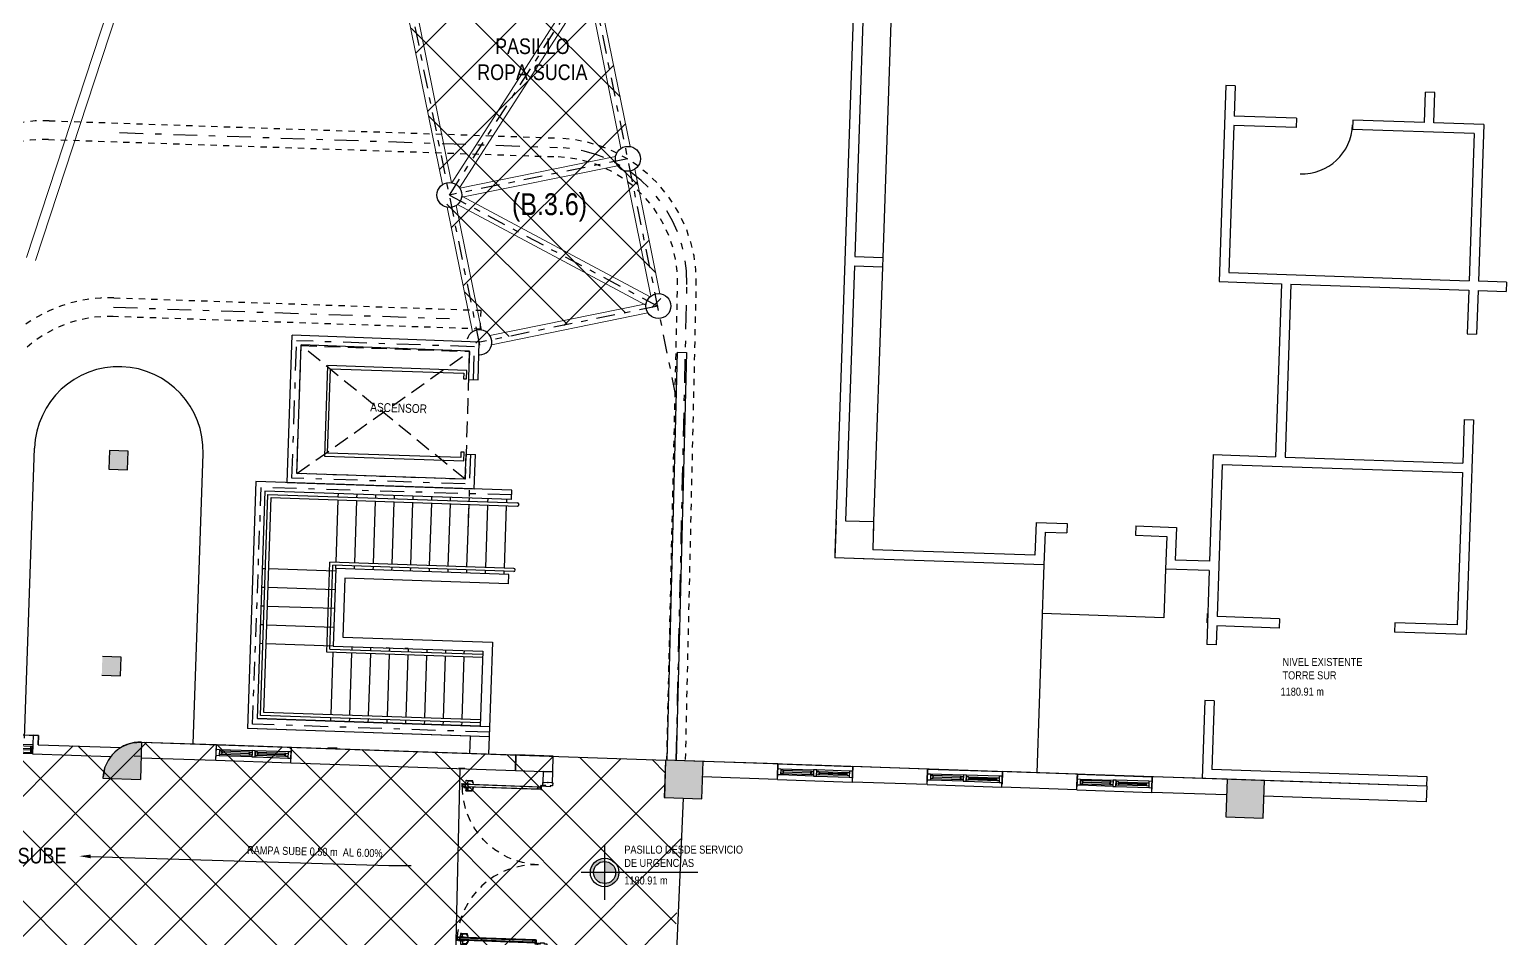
# Model space of a CAD drawing. Extents: x -28 to 149, y -33 to 76.
# Drawn here: x 68.86 to 92.52, y 32.8 to 47.36 of the extents above; entities that cross this region are included whole.
import ezdxf
from ezdxf import colors
from ezdxf.entities.mleader import LeaderData, LeaderLine
from ezdxf.math import Vec2, Vec3

# ---------------------------------------------------------------- set-up
doc = ezdxf.new("R2010")
doc.units = 0
for name, pattern in [('DASHDOT', [1, 0.5, -0.25, 0, -0.25]), ('DASHDOT2', [12.7, 6.35, -3.175, 0, -3.175]), ('HIDDEN', [0.375, 0.25, -0.125]), ('HIDDEN2', [0.1875, 0.125, -0.0625]), ('STYLE_01', [0.15, 0.1, -0.05])]:
    doc.linetypes.add(name, pattern=pattern)
for name, color, linetype in [('arq-ejes', 1, 'DASHDOT2'), ('arq-escaleras', 1, 'Continuous'), ('arq-escaleras-tex', 3, 'Continuous'), ('arq-existente', 3, 'DASHDOT2'), ('arq-hatch', 252, 'Continuous'), ('arq-montacargas', 2, 'Continuous'), ('arq-muro', 5, 'Continuous'), ('arq-niveles', 1, 'Continuous'), ('arq-pared mamposteria', 4, 'Continuous'), ('arq-paredes-liv', 3, 'Continuous'), ('arq-pasillo', 2, 'Continuous'), ('arq-proyeccion', 251, 'STYLE_01'), ('arq-proyección edificios anexos', 250, 'Continuous'), ('arq-puertas', 2, 'Continuous'), ('arq-text-area', 3, 'Continuous'), ('arq-text-escaleras', 3, 'Continuous'), ('arq-ventanas', 2, 'Continuous'), ('modificaciones 06-07-10', 200, 'Continuous')]:
    doc.layers.add(name, color=color, linetype=linetype)
doc.layers.add('mv', color=191, linetype='Continuous', plot=False)
doc.styles.add('dape 1', font='swissck.ttf', dxfattribs={"height": 4})
doc.styles.add('dape 2', font='ARIALN.TTF', dxfattribs={"height": 2.5})

# ---------------------------------------------------------------- blocks, each defined once
blk = doc.blocks.new('DIV-V')
for p, q in [((0.03, 0.04), (0, -0.06)), ((0.03, -0.06), (0, 0.04))]:
    blk.add_line(p, q)
blk.add_lwpolyline([(0.03, 0.04), (0.03, -0.06), (0, -0.06), (0, 0.04)], close=True)
blk = doc.blocks.new('ventana 1')
for p, q in [((0.175, 1.029), (0.175, 0)), ((0.215, 0.999), (0.215, 0.529)), ((0.235, 0.999), (0.235, 0.529)), ((0.275, 1.029), (0.275, 0)), ((0.215, 0.499), (0.215, 0.03)), ((0.235, 0.499), (0.235, 0.03))]:
    blk.add_line(p, q)
blk.add_lwpolyline([(0.15, 1.029), (0.3, 1.029), (0.3, 0), (0.15, 0)], close=True)
at = {"rotation": 269.9993686240272}
for p in [(0.235, 1.029), (0.235, 0.529), (0.235, 0.03)]:
    blk.add_blockref('DIV-V', p, dxfattribs=at)
blk = doc.blocks.new('Torre Sur')
h = blk.add_hatch(color=256)
h.paths.add_polyline_path([(-4.802, 41.539), (-4.652, 41.534), (-4.642, 41.834), (-4.792, 41.839)])
h.paths.add_polyline_path([(-4.952, 41.544), (-4.802, 41.539), (-4.792, 41.839), (-4.942, 41.844)])
h.paths.add_polyline_path([(-5.055, 38.546), (-5.06, 38.406), (-4.91, 38.401), (-4.905, 38.541)])
h.paths.add_polyline_path([(-4.905, 38.541), (-4.91, 38.401), (-4.76, 38.396), (-4.755, 38.536)])
h.paths.add_polyline_path([(-4.915, 38.241), (-4.765, 38.236), (-4.76, 38.396), (-4.91, 38.401)])
h.paths.add_polyline_path([(-5.065, 38.246), (-4.915, 38.241), (-4.91, 38.401), (-5.06, 38.406)])
h = blk.add_hatch(color=256)
edge = h.paths.add_edge_path()
edge.add_arc((-4.447, 36.574), 0.6, 88.033, 178.033)
edge.add_line((-5.047, 36.595), (-4.447, 36.574))
edge.add_line((-4.447, 36.574), (-4.427, 37.174))
for points in [[(4.568, 36.865), (3.968, 36.886), (3.948, 36.286), (4.547, 36.265)], [(13.563, 36.556), (12.963, 36.577), (12.942, 35.977), (13.542, 35.956)]]:
    blk.add_hatch(color=256).paths.add_polyline_path(points)
for p, q in [((6.684, 40.202), (6.992, 49.189)), ((7.137, 49.034), (6.997, 44.953)), ((7.587, 49.018), (7.447, 44.937)), ((12.945, 47.696), (12.837, 44.552)), ((13.095, 47.691), (12.945, 47.696)), ((13.095, 47.691), (13.078, 47.204)), ((16.126, 47.099), (16.143, 47.586)), ((16.293, 47.581), (16.143, 47.586)), ((16.276, 47.094), (16.293, 47.581)), ((14.077, 47.17), (13.078, 47.204)), ((14.077, 47.17), (14.072, 47.02)), ((14.977, 47.139), (14.972, 46.989)), ((16.126, 47.099), (14.977, 47.139)), ((17.076, 47.067), (16.276, 47.094)), ((13.073, 47.054), (12.992, 44.697)), ((14.072, 47.02), (13.073, 47.054)), ((16.92, 46.922), (14.972, 46.989)), ((16.92, 46.922), (16.84, 44.565)), ((17.076, 47.067), (16.989, 44.559)), ((6.992, 44.803), (6.852, 40.721)), ((6.992, 44.803), (7.442, 44.787)), ((6.997, 44.953), (7.447, 44.937)), ((7.442, 44.787), (7.301, 40.706)), ((7.447, 44.937), (7.442, 44.787)), ((12.837, 44.552), (13.836, 44.518)), ((12.992, 44.697), (16.84, 44.565)), ((13.836, 44.518), (13.741, 41.744)), ((13.986, 44.512), (13.891, 41.739)), ((13.986, 44.512), (16.834, 44.415)), ((17.439, 44.544), (16.989, 44.559)), ((17.439, 44.544), (17.434, 44.394)), ((16.834, 44.415), (16.81, 43.715)), ((16.984, 44.409), (16.96, 43.71)), ((16.984, 44.409), (17.434, 44.394)), ((16.81, 43.715), (16.96, 43.71)), ((16.763, 42.341), (16.739, 41.641)), ((16.763, 42.341), (16.913, 42.336)), ((16.913, 42.336), (16.795, 38.896)), ((-6.301, 37.238), (-6.141, 41.885)), ((-4.942, 41.844), (-4.952, 41.544)), ((-4.642, 41.834), (-4.942, 41.844)), ((-4.652, 41.534), (-4.642, 41.834)), ((-3.602, 37.146), (-3.443, 41.793)), ((12.741, 41.779), (12.683, 40.071)), ((12.741, 41.779), (13.741, 41.744)), ((13.891, 41.739), (16.739, 41.641)), ((-4.952, 41.544), (-4.652, 41.534)), ((12.886, 41.623), (12.802, 39.184)), ((12.886, 41.623), (16.734, 41.491)), ((16.734, 41.491), (16.65, 39.052)), ((6.702, 40.726), (6.681, 40.127)), ((6.852, 40.721), (7.301, 40.706)), ((7.301, 40.706), (7.286, 40.256)), ((7.301, 40.706), (7.296, 40.556)), ((9.903, 40.692), (9.884, 40.167)), ((9.903, 40.692), (10.402, 40.674)), ((10.047, 40.537), (10.029, 40.012)), ((10.047, 40.537), (10.397, 40.524)), ((10.402, 40.674), (10.397, 40.524)), ((11.502, 40.637), (11.496, 40.487)), ((11.496, 40.487), (11.996, 40.47)), ((11.502, 40.637), (12.151, 40.614)), ((11.996, 40.47), (11.978, 39.945)), ((12.151, 40.614), (12.133, 40.09)), ((9.884, 40.167), (7.286, 40.256)), ((7.281, 40.106), (6.681, 40.127)), ((10.029, 40.012), (6.831, 40.122)), ((10.029, 40.012), (9.915, 36.681)), ((12.683, 40.071), (12.133, 40.09)), ((11.978, 39.945), (11.951, 39.167)), ((12.678, 39.921), (11.978, 39.945)), ((12.678, 39.921), (12.637, 38.739)), ((11.951, 39.167), (10.003, 39.234)), ((12.644, 39.083), (12.649, 39.233)), ((13.802, 39.149), (12.802, 39.184)), ((13.802, 39.149), (13.797, 38.999)), ((15.651, 39.086), (15.646, 38.936)), ((16.65, 39.052), (15.651, 39.086)), ((12.797, 39.034), (12.787, 38.734)), ((13.797, 38.999), (12.797, 39.034)), ((16.795, 38.896), (15.646, 38.936)), ((12.787, 38.734), (12.637, 38.739)), ((-4.755, 38.536), (-5.055, 38.546)), ((-4.765, 38.236), (-4.755, 38.536)), ((-5.065, 38.246), (-4.765, 38.236)), ((12.606, 37.84), (12.563, 36.59)), ((12.756, 37.834), (12.606, 37.84)), ((12.756, 37.834), (12.718, 36.735)), ((-4.427, 37.174), (-4.447, 36.574)), ((-4.427, 37.174), (-3.227, 37.133)), ((-4.448, 36.945), (-4.548, 36.948)), ((-4.435, 36.924), (-3.236, 36.883)), ((-3.236, 36.883), (-3.227, 37.133)), ((-3.234, 36.933), (-3.227, 37.133)), ((-3.233, 36.969), (-3.229, 37.096)), ((-3.233, 36.969), (-3.229, 37.096)), ((-3.233, 36.958), (-3.23, 37.058)), ((-3.183, 36.956), (-3.233, 36.958)), ((-3.232, 36.996), (-3.229, 37.071)), ((-3.232, 36.996), (-3.229, 37.071)), ((-3.23, 37.058), (-3.18, 37.056)), ((-3.227, 37.133), (-2.028, 37.091)), ((-3.227, 37.133), (-2.028, 37.091)), ((-3.18, 37.056), (-3.183, 36.956)), ((-3.181, 37.031), (-3.183, 36.981)), ((-3.183, 36.981), (-3.148, 36.98)), ((-2.659, 36.938), (-3.183, 36.956)), ((-3.146, 37.03), (-3.181, 37.031)), ((-3.18, 37.056), (-2.655, 37.038)), ((-3.149, 37.001), (-3.149, 37.009)), ((-3.149, 37.009), (-3.133, 37.008)), ((-3.133, 37), (-3.149, 37.001)), ((-3.148, 36.98), (-3.133, 37)), ((-3.148, 36.98), (-2.693, 36.964)), ((-3.147, 37.003), (-3.147, 37.007)), ((-3.147, 37.007), (-2.692, 36.991)), ((-2.692, 36.987), (-3.147, 37.003)), ((-2.691, 37.014), (-3.146, 37.03)), ((-3.133, 37.008), (-3.146, 37.03)), ((-2.706, 36.994), (-2.691, 37.014)), ((-2.69, 36.993), (-2.706, 36.994)), ((-2.693, 36.964), (-2.706, 36.986)), ((-2.706, 36.986), (-2.69, 36.985)), ((-2.658, 36.963), (-2.693, 36.964)), ((-2.692, 36.991), (-2.692, 36.987)), ((-2.691, 37.014), (-2.656, 37.013)), ((-2.69, 36.985), (-2.69, 36.993)), ((-2.655, 37.038), (-2.659, 36.938)), ((-2.659, 36.938), (-2.609, 36.936)), ((-2.656, 37.013), (-2.658, 36.963)), ((-2.605, 37.036), (-2.655, 37.038)), ((-2.609, 36.936), (-2.605, 37.036)), ((-2.609, 36.936), (-2.084, 36.918)), ((-2.606, 37.011), (-2.608, 36.961)), ((-2.608, 36.961), (-2.573, 36.96)), ((-2.571, 37.01), (-2.606, 37.011)), ((-2.081, 37.018), (-2.605, 37.036)), ((-2.574, 36.981), (-2.574, 36.989)), ((-2.574, 36.989), (-2.558, 36.989)), ((-2.559, 36.981), (-2.574, 36.981)), ((-2.573, 36.96), (-2.559, 36.981)), ((-2.118, 36.944), (-2.573, 36.96)), ((-2.117, 36.971), (-2.572, 36.987)), ((-2.572, 36.987), (-2.572, 36.983)), ((-2.572, 36.983), (-2.117, 36.967)), ((-2.571, 37.01), (-2.116, 36.994)), ((-2.558, 36.989), (-2.571, 37.01)), ((-2.131, 36.974), (-2.116, 36.994)), ((-2.115, 36.973), (-2.131, 36.974)), ((-2.118, 36.944), (-2.131, 36.966)), ((-2.131, 36.966), (-2.115, 36.965)), ((-2.083, 36.943), (-2.118, 36.944)), ((-2.117, 36.967), (-2.117, 36.971)), ((-2.116, 36.994), (-2.081, 36.993)), ((-2.115, 36.965), (-2.115, 36.973)), ((-2.081, 37.018), (-2.084, 36.918)), ((-2.084, 36.918), (-2.034, 36.917)), ((-2.081, 36.993), (-2.083, 36.943)), ((-2.031, 37.017), (-2.081, 37.018)), ((-2.037, 36.842), (-2.028, 37.091)), ((-2.035, 36.892), (-2.028, 37.091)), ((-2.029, 37.055), (-2.034, 36.928)), ((-2.029, 37.055), (-2.034, 36.928)), ((-2.034, 36.917), (-2.031, 37.017)), ((-2.033, 36.955), (-2.03, 37.03)), ((-2.033, 36.955), (-2.03, 37.03)), ((-2.028, 37.091), (1.57, 36.968)), ((-1.295, 37.076), (-1.444, 37.081)), ((-1.295, 37.076), (-1.295, 37.076)), ((1.561, 36.718), (1.57, 36.968)), ((1.57, 36.968), (1.561, 36.718)), ((1.563, 36.768), (1.57, 36.968)), ((1.563, 36.768), (1.57, 36.968)), ((1.563, 36.768), (1.57, 36.968)), ((1.563, 36.768), (1.57, 36.968)), ((1.563, 36.768), (1.57, 36.968)), ((1.564, 36.805), (1.569, 36.931)), ((1.564, 36.805), (1.569, 36.931)), ((2.169, 36.947), (1.57, 36.968)), ((2.16, 36.697), (2.169, 36.947)), ((-3.236, 36.883), (-2.037, 36.842)), ((-3.236, 36.883), (-2.037, 36.842)), ((-2.037, 36.842), (1.561, 36.718)), ((0.753, 36.751), (0.653, 36.755)), ((1.561, 36.718), (2.16, 36.697)), ((3.968, 36.886), (3.948, 36.286)), ((16.161, 36.467), (3.968, 36.886)), ((4.568, 36.865), (3.968, 36.886)), ((4.547, 36.265), (4.568, 36.865)), ((5.767, 36.824), (4.568, 36.865)), ((5.759, 36.574), (5.767, 36.824)), ((5.767, 36.824), (5.76, 36.624)), ((5.76, 36.624), (5.767, 36.824)), ((5.76, 36.624), (5.767, 36.824)), ((5.76, 36.624), (5.767, 36.824)), ((5.76, 36.624), (5.767, 36.824)), ((5.76, 36.624), (5.767, 36.824)), ((5.761, 36.649), (5.765, 36.749)), ((5.762, 36.66), (5.766, 36.787)), ((5.762, 36.66), (5.766, 36.787)), ((5.763, 36.687), (5.765, 36.762)), ((5.763, 36.687), (5.765, 36.762)), ((5.765, 36.749), (5.815, 36.747)), ((5.767, 36.824), (6.967, 36.783)), ((5.767, 36.824), (6.967, 36.783)), ((5.767, 36.824), (6.967, 36.783)), ((5.815, 36.747), (5.811, 36.647)), ((5.814, 36.722), (5.812, 36.672)), ((5.849, 36.721), (5.814, 36.722)), ((5.815, 36.747), (6.339, 36.729)), ((5.846, 36.692), (5.846, 36.7)), ((5.846, 36.7), (5.862, 36.699)), ((5.862, 36.691), (5.846, 36.692)), ((5.847, 36.671), (5.862, 36.691)), ((5.848, 36.694), (5.848, 36.698)), ((5.848, 36.698), (6.303, 36.682)), ((6.303, 36.678), (5.848, 36.694)), ((6.304, 36.705), (5.849, 36.721)), ((5.862, 36.699), (5.849, 36.721)), ((6.289, 36.685), (6.304, 36.705)), ((6.305, 36.684), (6.289, 36.685)), ((6.302, 36.655), (6.289, 36.677)), ((6.289, 36.677), (6.305, 36.676)), ((6.303, 36.682), (6.303, 36.678)), ((6.304, 36.705), (6.339, 36.704)), ((6.305, 36.676), (6.305, 36.684)), ((6.339, 36.729), (6.336, 36.629)), ((6.339, 36.704), (6.337, 36.654)), ((6.389, 36.727), (6.339, 36.729)), ((6.386, 36.627), (6.389, 36.727)), ((6.389, 36.702), (6.387, 36.652)), ((6.914, 36.709), (6.389, 36.727)), ((6.423, 36.701), (6.389, 36.702)), ((6.421, 36.672), (6.421, 36.68)), ((6.421, 36.68), (6.436, 36.68)), ((6.423, 36.701), (6.878, 36.686)), ((6.436, 36.68), (6.423, 36.701)), ((6.877, 36.663), (6.423, 36.678)), ((6.423, 36.678), (6.423, 36.674)), ((6.864, 36.665), (6.878, 36.686)), ((6.878, 36.686), (6.913, 36.684)), ((6.914, 36.709), (6.911, 36.609)), ((6.913, 36.684), (6.911, 36.634)), ((6.964, 36.708), (6.914, 36.709)), ((6.967, 36.783), (6.958, 36.533)), ((6.96, 36.583), (6.967, 36.783)), ((6.96, 36.583), (6.967, 36.783)), ((6.96, 36.583), (6.967, 36.783)), ((6.96, 36.583), (6.967, 36.783)), ((6.96, 36.583), (6.967, 36.783)), ((6.96, 36.583), (6.967, 36.783)), ((6.961, 36.619), (6.965, 36.746)), ((6.961, 36.619), (6.965, 36.746)), ((6.961, 36.608), (6.964, 36.708)), ((6.962, 36.646), (6.964, 36.721)), ((6.962, 36.646), (6.964, 36.721)), ((8.166, 36.741), (6.967, 36.783)), ((8.157, 36.492), (8.166, 36.741)), ((8.166, 36.741), (8.159, 36.541)), ((8.159, 36.541), (8.166, 36.741)), ((8.159, 36.541), (8.166, 36.741)), ((8.159, 36.541), (8.166, 36.741)), ((8.159, 36.541), (8.166, 36.741)), ((8.159, 36.541), (8.166, 36.741)), ((8.16, 36.578), (8.165, 36.705)), ((8.16, 36.578), (8.165, 36.705)), ((8.161, 36.605), (8.164, 36.68)), ((8.161, 36.605), (8.164, 36.68)), ((8.166, 36.741), (9.365, 36.7)), ((8.166, 36.741), (9.365, 36.7)), ((9.357, 36.45), (9.365, 36.7)), ((9.358, 36.5), (9.365, 36.7)), ((9.358, 36.5), (9.365, 36.7)), ((9.358, 36.5), (9.365, 36.7)), ((9.358, 36.5), (9.365, 36.7)), ((9.358, 36.5), (9.365, 36.7)), ((9.365, 36.7), (9.358, 36.5)), ((10.564, 36.659), (9.365, 36.7)), ((16.166, 36.617), (12.718, 36.735)), ((-5.047, 36.595), (-4.447, 36.574)), ((-5.047, 36.595), (-4.447, 36.574)), ((5.759, 36.574), (4.559, 36.615)), ((5.759, 36.574), (6.958, 36.533)), ((5.759, 36.574), (6.958, 36.533)), ((5.811, 36.647), (5.761, 36.649)), ((6.336, 36.629), (5.811, 36.647)), ((5.812, 36.672), (5.847, 36.671)), ((5.847, 36.671), (6.302, 36.655)), ((6.337, 36.654), (6.302, 36.655)), ((6.336, 36.629), (6.386, 36.627)), ((6.386, 36.627), (6.911, 36.609)), ((6.387, 36.652), (6.422, 36.651)), ((6.436, 36.672), (6.421, 36.672)), ((6.422, 36.651), (6.436, 36.672)), ((6.877, 36.636), (6.422, 36.651)), ((6.423, 36.674), (6.877, 36.659)), ((6.88, 36.664), (6.864, 36.665)), ((6.877, 36.636), (6.864, 36.657)), ((6.864, 36.657), (6.879, 36.656)), ((6.877, 36.659), (6.877, 36.663)), ((6.911, 36.634), (6.877, 36.636)), ((6.879, 36.656), (6.88, 36.664)), ((6.911, 36.609), (6.961, 36.608)), ((8.157, 36.492), (6.958, 36.533)), ((8.157, 36.492), (9.357, 36.45)), ((8.157, 36.492), (9.357, 36.45)), ((8.16, 36.566), (8.163, 36.666)), ((8.21, 36.565), (8.16, 36.566)), ((8.163, 36.666), (8.213, 36.665)), ((8.213, 36.665), (8.21, 36.565)), ((8.735, 36.547), (8.21, 36.565)), ((8.212, 36.64), (8.211, 36.59)), ((8.211, 36.59), (8.246, 36.589)), ((8.247, 36.639), (8.212, 36.64)), ((8.213, 36.665), (8.738, 36.647)), ((8.244, 36.61), (8.245, 36.618)), ((8.26, 36.609), (8.244, 36.61)), ((8.245, 36.618), (8.26, 36.617)), ((8.246, 36.612), (8.247, 36.616)), ((8.701, 36.596), (8.246, 36.612)), ((8.246, 36.589), (8.26, 36.609)), ((8.246, 36.589), (8.7, 36.573)), ((8.702, 36.623), (8.247, 36.639)), ((8.26, 36.617), (8.247, 36.639)), ((8.247, 36.616), (8.701, 36.6)), ((8.7, 36.573), (8.687, 36.594)), ((8.687, 36.594), (8.703, 36.594)), ((8.688, 36.602), (8.702, 36.623)), ((8.703, 36.602), (8.688, 36.602)), ((8.735, 36.572), (8.7, 36.573)), ((8.701, 36.6), (8.701, 36.596)), ((8.702, 36.623), (8.737, 36.622)), ((8.703, 36.594), (8.703, 36.602)), ((8.738, 36.647), (8.735, 36.547)), ((8.737, 36.622), (8.735, 36.572)), ((8.735, 36.547), (8.785, 36.545)), ((8.788, 36.645), (8.738, 36.647)), ((8.785, 36.545), (8.788, 36.645)), ((8.787, 36.62), (8.785, 36.57)), ((8.785, 36.57), (8.82, 36.569)), ((8.785, 36.545), (9.309, 36.527)), ((8.822, 36.619), (8.787, 36.62)), ((9.313, 36.627), (8.788, 36.645)), ((8.819, 36.59), (8.819, 36.598)), ((8.819, 36.598), (8.835, 36.597)), ((8.835, 36.589), (8.819, 36.59)), ((8.82, 36.569), (8.835, 36.589)), ((9.275, 36.553), (8.82, 36.569)), ((9.276, 36.58), (8.821, 36.596)), ((8.821, 36.596), (8.821, 36.592)), ((8.821, 36.592), (9.276, 36.576)), ((8.822, 36.619), (9.277, 36.603)), ((8.835, 36.597), (8.822, 36.619)), ((9.262, 36.583), (9.277, 36.603)), ((9.278, 36.582), (9.262, 36.583)), ((9.275, 36.553), (9.262, 36.575)), ((9.262, 36.575), (9.278, 36.574)), ((9.31, 36.552), (9.275, 36.553)), ((9.276, 36.576), (9.276, 36.58)), ((9.277, 36.603), (9.312, 36.602)), ((9.278, 36.574), (9.278, 36.582)), ((9.313, 36.627), (9.309, 36.527)), ((9.309, 36.527), (9.359, 36.525)), ((9.312, 36.602), (9.31, 36.552)), ((9.363, 36.625), (9.313, 36.627)), ((10.556, 36.409), (9.357, 36.45)), ((9.359, 36.525), (9.363, 36.625)), ((9.36, 36.537), (9.364, 36.664)), ((9.36, 36.537), (9.364, 36.664)), ((9.361, 36.564), (9.363, 36.639)), ((9.361, 36.564), (9.363, 36.639)), ((10.556, 36.409), (10.564, 36.659)), ((10.564, 36.659), (10.558, 36.459)), ((10.558, 36.459), (10.564, 36.659)), ((10.558, 36.459), (10.564, 36.659)), ((10.558, 36.459), (10.564, 36.659)), ((10.558, 36.459), (10.564, 36.659)), ((10.558, 36.459), (10.564, 36.659)), ((10.558, 36.484), (10.562, 36.584)), ((10.608, 36.482), (10.558, 36.484)), ((10.559, 36.496), (10.563, 36.622)), ((10.559, 36.496), (10.563, 36.622)), ((10.56, 36.522), (10.562, 36.597)), ((10.56, 36.522), (10.562, 36.597)), ((10.562, 36.584), (10.612, 36.582)), ((10.564, 36.659), (11.764, 36.618)), ((10.564, 36.659), (11.764, 36.618)), ((10.612, 36.582), (10.608, 36.482)), ((11.133, 36.464), (10.608, 36.482)), ((10.611, 36.557), (10.609, 36.507)), ((10.609, 36.507), (10.644, 36.506)), ((10.646, 36.556), (10.611, 36.557)), ((10.612, 36.582), (11.137, 36.564)), ((10.643, 36.527), (10.643, 36.535)), ((10.643, 36.535), (10.659, 36.535)), ((10.659, 36.527), (10.643, 36.527)), ((10.644, 36.506), (10.659, 36.527)), ((10.644, 36.506), (11.099, 36.491)), ((10.645, 36.529), (10.645, 36.533)), ((10.645, 36.533), (11.1, 36.518)), ((11.1, 36.514), (10.645, 36.529)), ((11.101, 36.541), (10.646, 36.556)), ((10.659, 36.535), (10.646, 36.556)), ((11.086, 36.52), (11.101, 36.541)), ((11.102, 36.519), (11.086, 36.52)), ((11.099, 36.491), (11.086, 36.512)), ((11.086, 36.512), (11.102, 36.511)), ((11.134, 36.489), (11.099, 36.491)), ((11.1, 36.518), (11.1, 36.514)), ((11.101, 36.541), (11.136, 36.539)), ((11.102, 36.511), (11.102, 36.519)), ((11.137, 36.564), (11.133, 36.464)), ((11.133, 36.464), (11.183, 36.463)), ((11.136, 36.539), (11.134, 36.489)), ((11.187, 36.563), (11.137, 36.564)), ((11.183, 36.463), (11.187, 36.563)), ((11.183, 36.463), (11.708, 36.445)), ((11.186, 36.538), (11.184, 36.488)), ((11.184, 36.488), (11.219, 36.486)), ((11.221, 36.536), (11.186, 36.538)), ((11.711, 36.545), (11.187, 36.563)), ((11.218, 36.507), (11.218, 36.515)), ((11.218, 36.515), (11.234, 36.515)), ((11.233, 36.507), (11.218, 36.507)), ((11.219, 36.486), (11.233, 36.507)), ((11.674, 36.471), (11.219, 36.486)), ((11.675, 36.498), (11.22, 36.513)), ((11.22, 36.513), (11.22, 36.509)), ((11.22, 36.509), (11.674, 36.494)), ((11.221, 36.536), (11.675, 36.521)), ((11.234, 36.515), (11.221, 36.536)), ((11.661, 36.5), (11.675, 36.521)), ((11.677, 36.5), (11.661, 36.5)), ((11.674, 36.471), (11.661, 36.492)), ((11.661, 36.492), (11.676, 36.492)), ((11.674, 36.494), (11.675, 36.498)), ((11.709, 36.47), (11.674, 36.471)), ((11.675, 36.521), (11.71, 36.52)), ((11.676, 36.492), (11.677, 36.5)), ((11.711, 36.545), (11.708, 36.445)), ((11.708, 36.445), (11.758, 36.443)), ((11.71, 36.52), (11.709, 36.47)), ((11.761, 36.543), (11.711, 36.545)), ((11.755, 36.368), (11.764, 36.618)), ((11.764, 36.618), (11.757, 36.418)), ((11.757, 36.418), (11.764, 36.618)), ((11.757, 36.418), (11.764, 36.618)), ((11.757, 36.418), (11.764, 36.618)), ((11.757, 36.418), (11.764, 36.618)), ((11.757, 36.418), (11.764, 36.618)), ((11.763, 36.581), (11.758, 36.454)), ((11.763, 36.581), (11.758, 36.454)), ((11.758, 36.443), (11.761, 36.543)), ((11.759, 36.481), (11.762, 36.556)), ((11.759, 36.481), (11.762, 36.556)), ((12.963, 36.577), (11.764, 36.618)), ((12.963, 36.577), (12.942, 35.977)), ((13.563, 36.556), (12.963, 36.577)), ((13.542, 35.956), (13.563, 36.556)), ((16.161, 36.467), (13.563, 36.556)), ((16.161, 36.467), (16.153, 36.217)), ((16.161, 36.467), (16.166, 36.617)), ((3.948, 36.286), (4.547, 36.265)), ((10.556, 36.409), (11.755, 36.368)), ((10.556, 36.409), (11.755, 36.368)), ((12.954, 36.327), (11.755, 36.368)), ((16.153, 36.217), (13.554, 36.306)), ((12.942, 35.977), (13.542, 35.956))]:
    blk.add_line(p, q)
for centre, radius, start, end in [((14.16, 47.092), 0.815, 268.033, 358.033), ((-4.792, 41.839), 1.35, 358.033, 178.033), ((-4.447, 36.574), 0.6, 88.033, 178.033), ((-6.352, 36.881), 1.34, 347.753, 354.3237)]:
    blk.add_arc(centre, radius, start, end)
blk = doc.blocks.new('*U152')
for p, q in [((0.006, 1.305), (0.006, 1.208)), ((0.055, 1.189), (0.006, 1.208)), ((0.057, 1.31), (0.011, 1.31)), ((0.016, 1.283), (0.016, 1.217)), ((0.051, 1.278), (0.016, 1.278)), ((0.057, 1.192), (0.016, 1.217)), ((0.051, 1.278), (0.057, 1.285)), ((0.057, 1.192), (0.055, 1.189)), ((0.057, 1.315), (0.057, 1.28)), ((0.062, 1.315), (0.057, 1.315)), ((0.062, 1.28), (0.057, 1.28)), ((0.062, 1.343), (0.062, 1.253)), ((0.07, 1.343), (0.062, 1.343)), ((0.07, 1.253), (0.062, 1.253)), ((0.115, 1.343), (0.123, 1.343)), ((0.115, 1.253), (0.123, 1.253)), ((0.123, 1.343), (0.123, 1.253)), ((0.123, 1.315), (0.128, 1.315)), ((0.123, 1.28), (0.128, 1.28)), ((0.128, 1.315), (0.128, 1.28)), ((0.128, 1.31), (0.174, 1.31)), ((0.128, 1.285), (0.167, 1.285)), ((0.134, 1.278), (0.128, 1.285)), ((0.128, 1.192), (0.169, 1.217)), ((0.128, 1.192), (0.13, 1.189)), ((0.13, 1.189), (0.179, 1.208)), ((0.134, 1.278), (0.169, 1.278)), ((0.169, 1.283), (0.169, 1.217)), ((0.179, 1.305), (0.179, 1.208))]:
    blk.add_line(p, q)
for points in [[(0.115, 1.368), (0.07, 1.368), (0.07, 0.109), (0.115, 0.109)], [(0.107, 0.159), (0.077, 0.159), (0.077, 1.318), (0.107, 1.318)], [(0.077, 1.323), (0.107, 1.323), (0.107, 1.363), (0.077, 1.363)], [(0.077, 0.154), (0.107, 0.154), (0.107, 0.114), (0.077, 0.114)]]:
    blk.add_lwpolyline(points, close=True)
for points in [[(0.007, -0.069), (0, -0.069), (0, -0.079), (0.05, -0.079), (0.05, -0.039), (0.065, -0.039), (0.065, 0.031), (0.05, 0.031), (0.05, 0.079), (0, 0.079), (0, 0.069), (0.01, 0.069)], [(0.051, 0.095), (0.051, 0.045), (0.061, 0.045), (0.061, 0.095)], [(0.065, 0.109), (0.115, 0.109), (0.115, 0.099), (0.065, 0.099)]]:
    blk.add_lwpolyline(points)
blk.add_circle((0.056, 0.104), 0.01)
for centre, radius, start, end in [((0.011, 1.305), 0.005, 90, 180), ((0.167, 1.283), 0.002, 360, 90), ((0.174, 1.305), 0.005, 360, 90)]:
    blk.add_arc(centre, radius, start, end)
at = {"color": 251, "linetype": 'HIDDEN2'}
blk.add_arc((0.056, 0.104), 1.264, 0, 90, dxfattribs=at)
at = {"layer": 'mv'}
blk.add_line((0.07, 1.368), (0.056, 1.368), dxfattribs=at)
blk.add_point((0, 0), dxfattribs=at)
blk.add_point((0, 0), dxfattribs=at)
blk.add_point((0, 0), dxfattribs=at)
blk.add_point((0, 0), dxfattribs=at)
blk.add_point((0, 0), dxfattribs=at)
blk.add_point((0, 0), dxfattribs=at)
blk.add_point((0, 0), dxfattribs=at)
blk.add_point((0, 0), dxfattribs=at)
blk.add_point((0, 0), dxfattribs=at)
blk = doc.blocks.new('*U153')
for p, q in [((0.006, 1.305), (0.006, 1.208)), ((0.055, 1.189), (0.006, 1.208)), ((0.057, 1.31), (0.011, 1.31)), ((0.016, 1.283), (0.016, 1.217)), ((0.051, 1.278), (0.016, 1.278)), ((0.057, 1.192), (0.016, 1.217)), ((0.051, 1.278), (0.057, 1.285)), ((0.057, 1.192), (0.055, 1.189)), ((0.057, 1.315), (0.057, 1.28)), ((0.062, 1.315), (0.057, 1.315)), ((0.062, 1.28), (0.057, 1.28)), ((0.062, 1.343), (0.062, 1.253)), ((0.07, 1.343), (0.062, 1.343)), ((0.07, 1.253), (0.062, 1.253)), ((0.115, 1.343), (0.123, 1.343)), ((0.115, 1.253), (0.123, 1.253)), ((0.123, 1.343), (0.123, 1.253)), ((0.123, 1.315), (0.128, 1.315)), ((0.123, 1.28), (0.128, 1.28)), ((0.128, 1.315), (0.128, 1.28)), ((0.128, 1.31), (0.174, 1.31)), ((0.128, 1.285), (0.167, 1.285)), ((0.134, 1.278), (0.128, 1.285)), ((0.128, 1.192), (0.169, 1.217)), ((0.128, 1.192), (0.13, 1.189)), ((0.13, 1.189), (0.179, 1.208)), ((0.134, 1.278), (0.169, 1.278)), ((0.169, 1.283), (0.169, 1.217)), ((0.179, 1.305), (0.179, 1.208))]:
    blk.add_line(p, q)
for points in [[(0.115, 1.368), (0.07, 1.368), (0.07, 0.109), (0.115, 0.109)], [(0.107, 0.159), (0.077, 0.159), (0.077, 1.318), (0.107, 1.318)], [(0.077, 1.323), (0.107, 1.323), (0.107, 1.363), (0.077, 1.363)], [(0.077, 0.154), (0.107, 0.154), (0.107, 0.114), (0.077, 0.114)]]:
    blk.add_lwpolyline(points, close=True)
for points in [[(0.007, -0.069), (0, -0.069), (0, -0.079), (0.05, -0.079), (0.05, -0.039), (0.065, -0.039), (0.065, 0.031), (0.05, 0.031), (0.05, 0.079), (0, 0.079), (0, 0.069), (0.01, 0.069)], [(0.051, 0.095), (0.051, 0.045), (0.061, 0.045), (0.061, 0.095)], [(0.065, 0.109), (0.115, 0.109), (0.115, 0.099), (0.065, 0.099)]]:
    blk.add_lwpolyline(points)
blk.add_circle((0.056, 0.104), 0.01)
for centre, radius, start, end in [((0.011, 1.305), 0.005, 90, 180), ((0.167, 1.283), 0.002, 360, 90), ((0.174, 1.305), 0.005, 360, 90)]:
    blk.add_arc(centre, radius, start, end)
at = {"color": 251, "linetype": 'HIDDEN2'}
blk.add_arc((0.056, 0.104), 1.264, 0, 90, dxfattribs=at)
at = {"layer": 'mv'}
blk.add_line((0.07, 1.368), (0.056, 1.368), dxfattribs=at)
blk.add_point((0, 0), dxfattribs=at)
blk.add_point((0, 0), dxfattribs=at)
blk.add_point((0, 0), dxfattribs=at)
blk.add_point((0, 0), dxfattribs=at)
blk.add_point((0, 0), dxfattribs=at)
blk.add_point((0, 0), dxfattribs=at)
blk.add_point((0, 0), dxfattribs=at)
blk.add_point((0, 0), dxfattribs=at)
blk.add_point((0, 0), dxfattribs=at)

msp = doc.modelspace()

# ---------------------------------------------------------------- hatches: boundary and pattern name
at = {"layer": 'arq-hatch'}
h = msp.add_hatch(dxfattribs=at)
h.set_pattern_fill('NET', color=256, scale=0.25, angle=45, style=0)
h.paths.add_polyline_path([(62.72, 16.105), (69.166, 15.884), (69.166, 16.585), (69.39, 16.585), (69.43, 17.727), (69.17, 17.736), (69.211, 18.936), (69.471, 18.927), (69.51, 20.076), (69.251, 20.085), (69.292, 21.284), (69.552, 21.275), (69.672, 24.773), (69.472, 24.78), (69.52, 26.179), (69.72, 26.172), (69.841, 29.686), (78.836, 29.411), (78.845, 29.661), (79.095, 29.653), (79.189, 32.401), (79.33, 35.048), (79.03, 35.058), (79.051, 35.658), (70.656, 35.946), (70.321, 35.857), (68.999, 35.903), (69.005, 36.053), (67.805, 36.094), (67.8, 35.944), (67.213, 35.965), (64.068, 35.076), (64.027, 35.22), (62.872, 34.894), (62.913, 34.749), (61.693, 34.404), (61.652, 34.549), (60.58, 34.246), (60.497, 34.222), (60.538, 34.078), (60.374, 34.032), (59.973, 35.572), (56.35, 34.549), (56.35, 33), (56, 33), (56, 29.834), (56.075, 29.699), (57.517, 30.109), (62.745, 29.93), (62.734, 29.619), (63.184, 29.604), (62.792, 18.21), (63.143, 18.21), (63.143, 17.598), (62.772, 17.611)])
h.paths.add_polyline_path([(74.71, 66.271), (74.179, 51.278), (76.001, 42.334), (78.998, 42.943), (77.327, 51.176), (77.858, 66.159)])
at = {"layer": 'arq-niveles'}
h = msp.add_hatch(color=8, dxfattribs=at)
h.paths.add_polyline_path([(77.896, 33.856, 0.414214), (78.073, 33.679), (78.073, 33.856)])
h.paths.add_polyline_path([(78.073, 34.034), (78.073, 33.856), (78.251, 33.856, 0.414214)])
h.paths.add_polyline_path([(77.845, 33.856), (77.896, 33.856, -0.414214), (78.073, 34.034), (78.073, 34.084, 0.414214)])
h.paths.add_polyline_path([(78.073, 33.679), (78.073, 33.628, 0.414214), (78.301, 33.856), (78.251, 33.856, -0.414214)])
h = msp.add_hatch(color=8, dxfattribs=at)
h.paths.add_polyline_path([(77.896, 33.856, 0.414214), (78.073, 33.679), (78.073, 33.856)])
h.paths.add_polyline_path([(78.073, 34.034), (78.073, 33.856), (78.251, 33.856, 0.414214)])
h.paths.add_polyline_path([(77.845, 33.856), (77.896, 33.856, -0.414214), (78.073, 34.034), (78.073, 34.084, 0.414214)])
h.paths.add_polyline_path([(78.073, 33.679), (78.073, 33.628, 0.414214), (78.301, 33.856), (78.251, 33.856, -0.414214)])

# ---------------------------------------------------------------- linework, layer by layer
at = {"layer": 'arq-ejes', "linetype": 'DASHDOT', "ltscale": 0.6}
for p, q in [((76.075, 42.307), (74.254, 51.278)), ((79.217, 41.491), (77.252, 51.172)), ((75.587, 44.711), (77.849, 48.232)), ((78.446, 45.291), (75.587, 44.711)), ((75.587, 44.711), (78.925, 42.93)), ((78.925, 42.93), (76.076, 42.351))]:
    msp.add_line(p, q, dxfattribs=at)
at = {"layer": 'arq-ejes', "ltscale": 0.06}
for p, q in [((70.303, 45.712), (77.317, 45.474)), ((79.221, 35.669), (79.393, 43.276)), ((70.207, 42.914), (75.589, 42.731)), ((73.065, 40.176), (73.14, 42.376)), ((75.988, 42.279), (73.14, 42.376)), ((75.971, 41.754), (75.988, 42.279)), ((75.887, 39.312), (75.93, 40.555)), ((76.584, 39.905), (72.573, 40.024)), ((75.839, 40.082), (73.065, 40.176)), ((75.839, 40.082), (73.065, 40.176)), ((76.228, 36.104), (72.433, 36.234))]:
    msp.add_line(p, q, dxfattribs=at)
at = {"layer": 'arq-ejes', "linetype": 'DASHDOT', "ltscale": 0.6, "extrusion": (4.20386e-18, 1.22393e-16, -1)}
msp.add_line((72.433, 36.234), (72.573, 40.024), dxfattribs=at)
at = {"layer": 'arq-ejes', "ltscale": 0.06}
msp.add_arc((77.243, 43.325), 2.15, 358.7077, 88.0503, dxfattribs=at)
at = {"layer": 'arq-escaleras'}
for p, q in [((72.561, 36.373), (72.681, 39.914)), ((72.613, 36.421), (72.73, 39.862)), ((72.681, 39.914), (76.68, 39.778)), ((72.73, 39.862), (76.678, 39.728)), ((73.771, 38.826), (73.805, 39.826)), ((73.806, 39.876), (73.808, 39.926)), ((74.07, 38.816), (74.104, 39.815)), ((74.106, 39.865), (74.108, 39.915)), ((74.37, 38.806), (74.404, 39.805)), ((74.406, 39.855), (74.408, 39.905)), ((74.67, 38.796), (74.704, 39.795)), ((74.706, 39.845), (74.707, 39.895)), ((74.97, 38.785), (75.004, 39.785)), ((75.006, 39.835), (75.007, 39.885)), ((75.27, 38.775), (75.304, 39.775)), ((75.305, 39.825), (75.307, 39.875)), ((75.57, 38.765), (75.604, 39.764)), ((75.605, 39.814), (75.607, 39.864)), ((75.869, 38.755), (75.903, 39.754)), ((75.905, 39.804), (75.907, 39.854)), ((76.205, 39.794), (76.207, 39.844)), ((76.505, 39.784), (76.506, 39.834)), ((76.505, 39.784), (76.506, 39.834)), ((76.505, 39.784), (76.506, 39.834)), ((76.169, 38.744), (76.203, 39.744)), ((76.469, 38.734), (76.503, 39.734)), ((76.469, 38.734), (76.503, 39.734)), ((76.469, 38.733), (76.503, 39.733)), ((76.469, 38.733), (76.503, 39.733)), ((73.621, 37.388), (73.67, 38.83)), ((76.619, 38.729), (73.67, 38.83)), ((72.641, 38.722), (72.592, 38.723)), ((73.767, 38.683), (72.691, 38.72)), ((73.673, 37.436), (73.718, 38.778)), ((76.618, 38.679), (73.718, 38.778)), ((73.767, 38.726), (73.769, 38.776)), ((74.067, 38.716), (74.069, 38.766)), ((74.367, 38.706), (74.369, 38.756)), ((74.667, 38.696), (74.668, 38.746)), ((74.966, 38.685), (74.968, 38.735)), ((75.266, 38.675), (75.268, 38.725)), ((75.566, 38.665), (75.568, 38.715)), ((75.866, 38.655), (75.868, 38.705)), ((76.166, 38.645), (76.167, 38.694)), ((76.466, 38.635), (76.467, 38.685)), ((76.466, 38.634), (76.467, 38.684)), ((76.466, 38.634), (76.467, 38.684)), ((72.631, 38.422), (72.582, 38.423)), ((73.757, 38.383), (72.681, 38.42)), ((72.62, 38.122), (72.572, 38.124)), ((73.747, 38.084), (72.67, 38.12)), ((73.741, 37.96), (73.739, 37.91)), ((72.61, 37.822), (72.562, 37.824)), ((73.737, 37.784), (72.66, 37.82)), ((72.6, 37.522), (72.552, 37.524)), ((73.726, 37.484), (72.65, 37.521)), ((76.118, 37.303), (73.621, 37.388)), ((73.673, 37.436), (76.12, 37.352)), ((73.721, 37.386), (73.687, 36.386)), ((74.024, 37.474), (74.022, 37.424)), ((74.324, 37.464), (74.322, 37.414)), ((74.626, 37.453), (74.624, 37.403)), ((74.925, 37.443), (74.924, 37.393)), ((75.225, 37.433), (75.223, 37.383)), ((75.525, 37.423), (75.523, 37.373)), ((75.823, 37.413), (75.821, 37.363)), ((74.021, 37.376), (73.987, 36.376)), ((74.321, 37.365), (74.287, 36.366)), ((74.622, 37.353), (74.588, 36.354)), ((74.922, 37.343), (74.888, 36.344)), ((75.222, 37.333), (75.188, 36.334)), ((75.522, 37.323), (75.488, 36.323)), ((75.82, 37.313), (75.786, 36.313)), ((76.082, 36.253), (72.561, 36.373)), ((76.084, 36.303), (72.613, 36.421)), ((73.685, 36.336), (73.684, 36.286)), ((73.985, 36.326), (73.983, 36.276)), ((74.285, 36.316), (74.283, 36.266)), ((74.586, 36.304), (74.585, 36.254)), ((74.886, 36.294), (74.885, 36.244)), ((75.186, 36.284), (75.184, 36.234)), ((75.486, 36.273), (75.484, 36.223)), ((75.486, 36.273), (75.484, 36.223)), ((75.784, 36.263), (75.782, 36.213)), ((75.784, 36.263), (75.782, 36.213)), ((75.754, 35.521), (75.683, 32.521))]:
    msp.add_line(p, q, dxfattribs=at)
for centre in [(76.678, 39.753), (76.618, 38.704)]:
    msp.add_arc(centre, 0.025, 268.0503, 88.0503, dxfattribs=at)
at = {"layer": 'arq-hatch'}
msp.add_lwpolyline([(67.805, 36.094), (69.005, 36.053), (68.999, 35.903), (70.321, 35.857), (70.362, 35.878), (70.427, 35.908), (70.452, 35.918), (70.51, 35.933), (70.579, 35.941), (70.646, 35.946), (70.656, 35.946), (79.051, 35.657), (79.03, 35.058), (79.33, 35.048), (79.095, 29.653)], dxfattribs=at)
at = {"layer": 'arq-montacargas'}
msp.add_lwpolyline([(75.819, 40.453), (75.823, 40.591), (75.773, 40.592), (75.77, 40.505), (73.636, 40.577), (73.682, 41.926), (75.816, 41.854), (75.813, 41.766), (75.863, 41.764), (75.868, 41.902), (73.634, 41.978), (73.584, 40.529)], close=True, dxfattribs=at)
at = {"layer": 'arq-muro'}
for p, q in [((75.841, 40.156), (73.143, 40.248)), ((72.988, 40.104), (75.836, 40.007)), ((76.436, 39.985), (76.436, 39.985))]:
    msp.add_line(p, q, dxfattribs=at)
at = {"layer": 'arq-niveles'}
for p, q in [((78.073, 34.293), (78.073, 33.419)), ((78.073, 34.293), (78.073, 33.419)), ((79.567, 33.856), (77.697, 33.856)), ((79.567, 33.856), (77.697, 33.856))]:
    msp.add_line(p, q, dxfattribs=at)
for radius in [0.228, 0.228, 0.177, 0.177]:
    msp.add_circle((78.073, 33.856), radius, dxfattribs=at)
at = {"layer": 'arq-pared mamposteria'}
for p, q in [((72.988, 40.104), (73.069, 42.468)), ((76.066, 42.351), (73.068, 42.468)), ((73.143, 40.248), (73.213, 42.312)), ((75.911, 42.207), (73.213, 42.312)), ((75.896, 41.757), (75.911, 42.207)), ((76.046, 41.752), (76.066, 42.351)), ((79.235, 42.193), (79.071, 35.657)), ((79.385, 42.189), (79.221, 35.652)), ((79.235, 42.193), (79.385, 42.189)), ((75.896, 41.757), (76.046, 41.752)), ((75.841, 40.156), (75.855, 40.558)), ((75.855, 40.558), (76.005, 40.553)), ((75.986, 40.002), (76.005, 40.553)), ((75.841, 40.156), (73.143, 40.248)), ((72.488, 40.121), (72.354, 36.161)), ((76.586, 39.98), (72.488, 40.121)), ((72.988, 40.104), (75.986, 40.002)), ((72.633, 39.966), (72.509, 36.325)), ((76.581, 39.83), (72.633, 39.966)), ((76.581, 39.83), (76.586, 39.98)), ((73.767, 38.726), (73.725, 37.484)), ((76.54, 38.632), (73.767, 38.726)), ((73.912, 38.571), (73.88, 37.629)), ((76.535, 38.482), (73.912, 38.571)), ((76.535, 38.482), (76.54, 38.632)), ((73.88, 37.629), (76.276, 37.547)), ((73.725, 37.484), (76.121, 37.402)), ((76.121, 37.402), (76.08, 36.203)), ((76.276, 37.547), (76.225, 36.029)), ((76.08, 36.203), (72.509, 36.325)), ((72.511, 36.325), (76.232, 36.198)), ((75.925, 36.04), (72.354, 36.161)), ((76.226, 36.029), (72.356, 36.161)), ((75.915, 35.765), (75.925, 36.04)), ((76.225, 36.029), (76.215, 35.755))]:
    msp.add_line(p, q, dxfattribs=at)
msp.add_lwpolyline([(77.252, 35.719), (76.652, 35.74), (76.644, 35.49), (77.243, 35.469), (77.252, 35.719)], dxfattribs=at)
for centre in [(78.446, 45.291), (75.587, 44.711), (78.935, 42.932)]:
    msp.add_circle(centre, 0.2, dxfattribs=at)
msp.add_arc((76.066, 42.351), 0.2, 271.0613, 165.2101, dxfattribs=at)
at = {"layer": 'arq-paredes-liv'}
for p, q in [((68.919, 36.056), (68.909, 35.756)), ((69.005, 36.053), (68.919, 36.056)), ((68.999, 35.903), (69.005, 36.053)), ((68.909, 35.756), (70.16, 35.713)), ((68.999, 35.903), (70.321, 35.857)), ((77.09, 35.3), (77.096, 35.475)), ((77.238, 35.294), (77.09, 35.3)), ((77.244, 35.47), (77.096, 35.475)), ((77.238, 35.294), (77.244, 35.47))]:
    msp.add_line(p, q, dxfattribs=at)
at = {"layer": 'arq-pasillo', "lineweight": 0}
for p, q in [((75.623, 44.908), (74.503, 50.424)), ((75.477, 44.878), (74.357, 50.394)), ((75.624, 44.908), (77.679, 48.106)), ((78.482, 45.488), (77.965, 48.032)), ((75.75, 44.827), (77.795, 48.009)), ((78.336, 45.459), (77.819, 48.003)), ((78.249, 45.328), (75.754, 44.821)), ((78.279, 45.181), (75.784, 44.674)), ((78.816, 43.093), (78.41, 45.095)), ((78.96, 43.13), (78.556, 45.124)), ((75.956, 42.519), (75.551, 44.514)), ((76.102, 42.548), (75.697, 44.544)), ((75.715, 44.558), (78.736, 42.946)), ((75.786, 44.69), (78.802, 43.081)), ((78.739, 42.969), (76.234, 42.46)), ((78.768, 42.822), (76.262, 42.313))]:
    msp.add_line(p, q, dxfattribs=at)
at = {"layer": 'arq-proyeccion'}
for p, q in [((69.174, 45.901), (77.322, 45.624)), ((69.163, 45.601), (77.311, 45.324)), ((79.071, 35.672), (79.243, 43.28)), ((79.371, 35.665), (79.543, 43.273)), ((76.084, 42.564), (76.094, 42.864)), ((76.084, 42.564), (70.202, 42.764))]:
    msp.add_line(p, q, dxfattribs=at)
at = {"layer": 'arq-proyeccion', "color": 8, "linetype": 'HIDDEN'}
for p, q in [((73.143, 40.248), (75.911, 42.207)), ((75.841, 40.156), (73.213, 42.299))]:
    msp.add_line(p, q, dxfattribs=at)
at = {"layer": 'arq-proyeccion'}
msp.add_lwpolyline([(70.212, 43.064), (76.094, 42.864)], dxfattribs=at)
at = {"layer": 'arq-proyeccion', "color": 8, "linetype": 'HIDDEN'}
msp.add_lwpolyline([(73.213, 42.299), (75.908, 42.204), (75.841, 40.156), (73.143, 40.248)], close=True, dxfattribs=at)
at = {"layer": 'arq-proyeccion'}
for centre, radius, start, end in [((69.095, 43.602), 2.3, 88.0503, 132.2173), ((69.095, 43.602), 2, 88.0503, 132.2173), ((77.243, 43.325), 2.3, 358.7077, 88.0503), ((77.243, 43.325), 2, 358.7077, 88.0503), ((70.134, 40.765), 2.3, 88.0503, 130.539), ((70.134, 40.765), 2, 88.0503, 133.8955)]:
    msp.add_arc(centre, radius, start, end, dxfattribs=at)
at = {"layer": 'arq-proyección edificios anexos', "lineweight": 0}
for points in [[(68.954, 43.664), (73.216, 56.645, 0.069761), (73.855, 60.198), (74.457, 75.75, 0.425588), (74.007, 76.218), (62.767, 76.218, 0.414214)], [(68.811, 43.711), (73.073, 56.692, 0.069761), (73.705, 60.204), (74.307, 75.756, 0.425588), (74.007, 76.068), (62.767, 76.068, 0.414214)]]:
    msp.add_lwpolyline(points, format="xyb", dxfattribs=at)
at = {"layer": 'arq-ventanas'}
msp.add_line((67.891, 36.091), (68.919, 36.056), dxfattribs=at)
at = {"layer": 'modificaciones 06-07-10'}
for p, q in [((74.626, 37.453), (74.576, 37.455)), ((74.925, 37.443), (74.875, 37.445))]:
    msp.add_line(p, q, dxfattribs=at)

# ---------------------------------------------------------------- block references
at = {"layer": 'arq-proyección edificios anexos', "lineweight": 0}
msp.add_blockref('Torre Sur', (75.083, -1.228), dxfattribs=at)
at = {"layer": 'arq-puertas', "xscale": -1, "rotation": 88.02740141551517}
msp.add_blockref('*U152', (77.163, 35.297), dxfattribs=at)
at = {"layer": 'arq-puertas', "rotation": 88.02740141551517}
msp.add_blockref('*U153', (77.072, 32.658), dxfattribs=at)
at = {"layer": 'arq-ventanas', "rotation": 88.03079997721943}
msp.add_blockref('ventana 1', (68.904, 35.606), dxfattribs=at)

# ---------------------------------------------------------------- texts
at = {"layer": 'arq-escaleras-tex', "insert": (69.451, 33.998), "char_height": 0.25, "width": 0.55366, "attachment_point": 9, "style": 'dape 2'}
msp.add_mtext('SUBE', dxfattribs=at)
at = {"layer": 'arq-existente', "insert": (76.526, 44.283), "char_height": 0.4, "width": 1.39095, "attachment_point": 7, "style": 'dape 1'}
msp.add_mtext('\\pi0.69547;\\P\\pi0.063428;{\\H0.875x;(B.3.6)}', dxfattribs=at)
at = {"layer": 'arq-niveles', "color": 2, "style": 'dape 2'}
msp.add_text('RAMPA SUBE 0.50 m  AL 6.00%%%', height=0.12821, rotation=358.5695, dxfattribs=at).set_placement((72.344, 34.154))
msp.add_text('1180.91 m  ', height=0.12821, dxfattribs=at).set_placement((78.389, 33.664))
msp.add_text('1180.91 m  ', height=0.12821, dxfattribs=at).set_placement((78.389, 33.664))
at = {"layer": 'arq-niveles', "color": 2, "char_height": 0.12821, "attachment_point": 1, "style": 'dape 2'}
for s, insert, width in [('NIVEL EXISTENTE TORRE SUR', (88.934, 37.293), 1.49381), ('PASILLO DESDE SERVICIO DE URGENCIAS', (78.389, 34.287), 2.0079), ('PASILLO DESDE SERVICIO DE URGENCIAS', (78.389, 34.287), 2.0079)]:
    msp.add_mtext(s, dxfattribs=dict(at, insert=insert, width=width))
at = {"layer": 'arq-text-area', "color": 2, "style": 'dape 2'}
msp.add_text('1180.91 m  ', height=0.12821, dxfattribs=at).set_placement((88.903, 36.689))
at = {"layer": 'arq-text-area', "insert": (76.717, 47.22), "char_height": 0.25, "width": 3.89913, "attachment_point": 2, "style": 'dape 2'}
msp.add_mtext('\\pi0.3991;PASILLO \\PROPA SUCIA', dxfattribs=at)
at = {"layer": 'arq-text-escaleras', "insert": (75.23, 41.354), "char_height": 0.1414, "width": 0.74674, "attachment_point": 3, "rotation": 358.0503, "style": 'dape 2'}
msp.add_mtext('ASCENSOR', dxfattribs=at)

# ---------------------------------------------------------------- leaders
at = {"layer": 'arq-escaleras'}
ml = msp.add_multileader_mtext('Standard', dxfattribs=at)
ml.set_content('', color=256)
ml.set_leader_properties()
ml.build(insert=Vec2(0, 0))
ml.multileader.update_dxf_attribs({"dogleg_length": 0.36, "arrow_head_size": 0.18})
ctx = ml.context
ctx.base_point, ctx.char_height, ctx.arrow_head_size, ctx.landing_gap_size, ctx.plane_origin = Vec3(74.975, 33.968), 0.18, 0.18, 0.09, Vec3(69.659, 34.119)
notes = []
notes.append((ctx, [(0, (1, 1, 0), (74.615, 33.968), (1, 0), 0.36, [(0, [(69.659, 34.119)], 0, [])])]))
ctx.mtext.insert, ctx.mtext.flow_direction = Vec3(75.065, 34.058), 5
for ctx, leaders in notes:
    for number, flags, end, landing, length, lines in leaders:
        leader = LeaderData()
        leader.index, (leader.has_last_leader_line, leader.has_dogleg_vector, leader.attachment_direction) = number, flags
        leader.last_leader_point, leader.dogleg_vector, leader.dogleg_length = Vec3(end), Vec3(landing), length
        for number, points, colour, breaks in lines:
            line = LeaderLine()
            line.index, line.vertices, line.color, line.breaks = number, Vec3.list(points), colors.encode_raw_color(colour), breaks
            leader.lines.append(line)
        ctx.leaders.append(leader)

doc.saveas('drawing.dxf')
